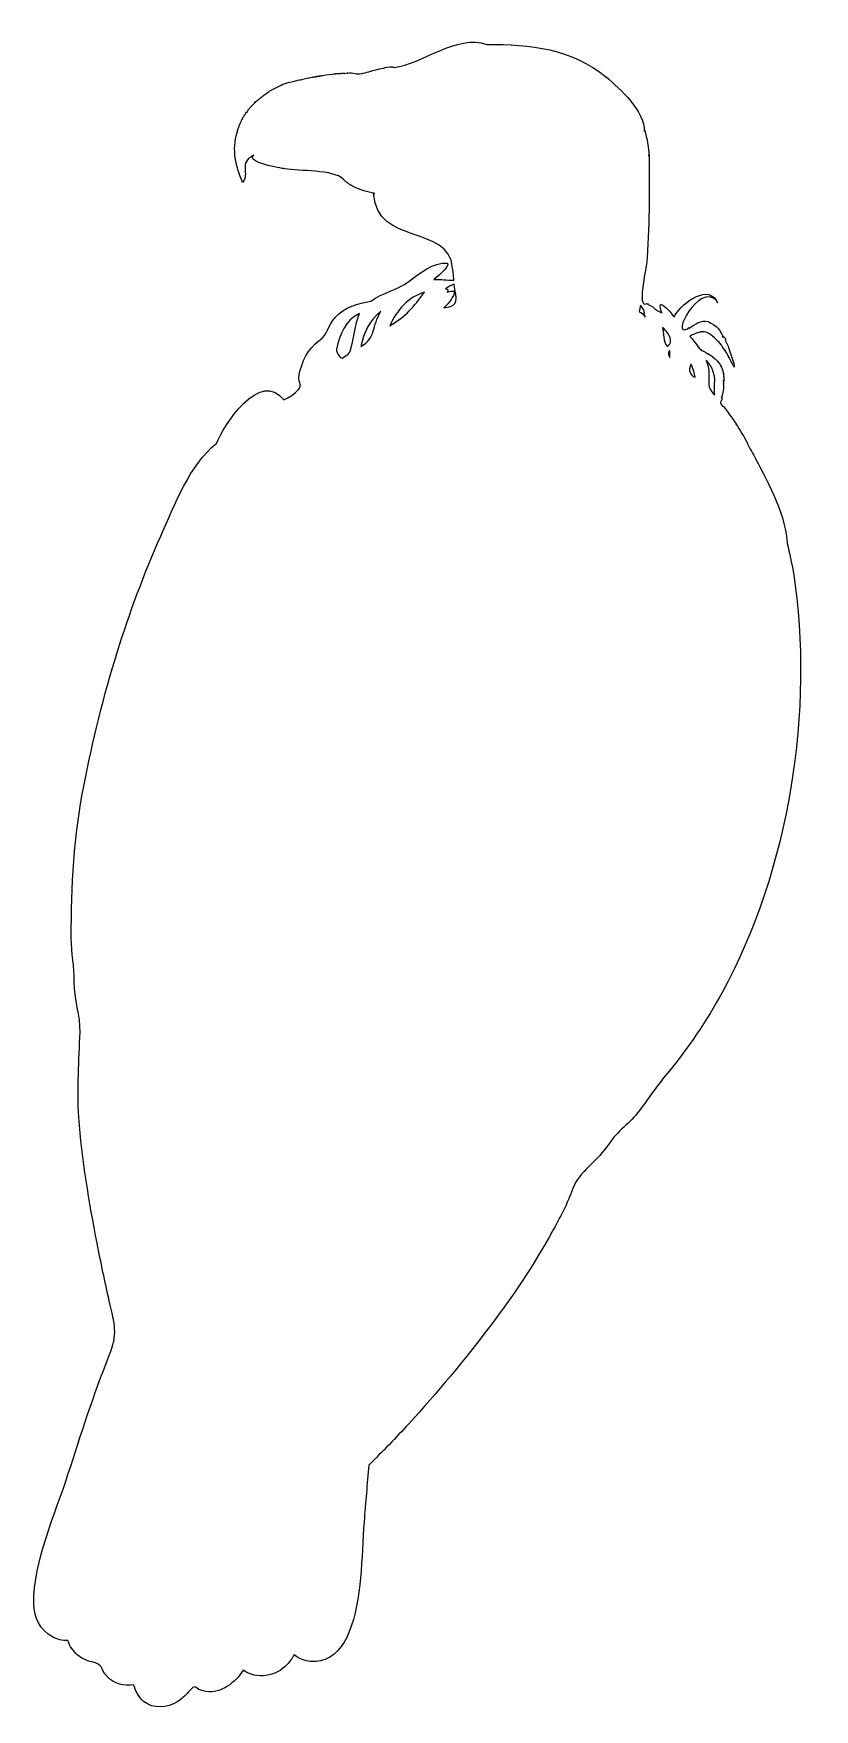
# Model space of a CAD drawing. Header units: centimetres. Extents: x -4.9 to 5, y -10.6 to 10.6.
import ezdxf

# ---------------------------------------------------------------- set-up
doc = ezdxf.new("R2010")
doc.units = ezdxf.units.CM
doc.header["$MEASUREMENT"] = 0
doc.layers.add('Camada 1', color=7, linetype='Continuous')

msp = doc.modelspace()

# ---------------------------------------------------------------- linework, layer by layer
at = {"layer": 'Camada 1'}
for points, knots in [([(-4.85127, -9.22551), (-4.85029, -9.39233), (-4.76663, -9.56352), (-4.61606, -9.6444), (-4.61606, -9.6444), (-4.55497, -9.6771), (-4.48975, -9.69261), (-4.42035, -9.69097), (-4.42035, -9.69097), (-4.39376, -9.76352), (-4.35621, -9.82284), (-4.2965, -9.87271), (-4.2965, -9.87271), (-4.24401, -9.91592), (-4.18416, -9.9447), (-4.11754, -9.95912), (-4.11754, -9.95912), (-3.96101, -9.99291), (-4.02515, -10.03561), (-3.92029, -10.14806), (-3.92029, -10.14806), (-3.83816, -10.23675), (-3.70545, -10.27276), (-3.5884, -10.24781), (-3.5884, -10.24781), (-3.56305, -10.32594), (-3.52509, -10.40407), (-3.4618, -10.45895), (-3.4618, -10.45895), (-3.34268, -10.56142), (-3.1615, -10.53983), (-3.03516, -10.46334), (-3.03516, -10.46334), (-2.98142, -10.42955), (-2.93459, -10.38857), (-2.89443, -10.33978), (-2.89443, -10.33978), (-2.78886, -10.21513), (-2.83418, -10.30986), (-2.67364, -10.33317), (-2.67364, -10.33317), (-2.47748, -10.36137), (-2.30185, -10.22175), (-2.20252, -10.0661), (-2.20252, -10.0661), (-2.03062, -10.18577), (-1.78585, -10.14418), (-1.64663, -9.99405), (-1.64663, -9.99405), (-1.61268, -9.95582), (-1.58321, -9.91478), (-1.5577, -9.87102), (-1.5577, -9.87102), (-1.4642, -9.94031), (-1.34479, -9.97191), (-1.2297, -9.94807), (-1.2297, -9.94807), (-1.04783, -9.90926), (-0.92884, -9.75246), (-0.86373, -9.58959), (-0.86373, -9.58959), (-0.6917, -9.15909), (-0.7072, -8.64095), (-0.67257, -8.18555), (-0.67257, -8.18555), (-0.65442, -7.94676), (-0.63267, -7.7079), (-0.61259, -7.46967), (-0.61259, -7.46967), (-0.43971, -7.30012), (-0.27115, -7.12613), (-0.107, -6.94831), (-0.107, -6.94831), (0.254, -6.55599), (0.59475, -6.14318), (0.91763, -5.71935), (0.91763, -5.71935), (1.20825, -5.33814), (1.47627, -4.93811), (1.70789, -4.51756), (1.70789, -4.51756), (1.80457, -4.34249), (1.90209, -4.15961), (1.96858, -3.97011), (1.96858, -3.97011), (2.04063, -3.76458), (2.29635, -3.61112), (2.4239, -3.40943), (2.4239, -3.40943), (2.52767, -3.24541), (2.69372, -3.14733), (2.81162, -2.9861), (2.81162, -2.9861), (2.93198, -2.82208), (3.0349, -2.66916), (3.16497, -2.51461), (3.16497, -2.51461), (3.4172, -2.21425), (3.66794, -1.83905), (3.85646, -1.49467), (3.85646, -1.49467), (4.70683, 0.06089), (5.02626, 2.08467), (4.75962, 3.81811), (4.75962, 3.81811), (4.75933, 3.81729), (4.75906, 3.81673), (4.75906, 3.81591), (4.75906, 3.81591), (4.73747, 3.94085), (4.7099, 4.06385), (4.68013, 4.18715), (4.68013, 4.18715), (4.68013, 4.49161), (4.44187, 4.96426), (4.28172, 5.25652), (4.28172, 5.25652), (4.28283, 5.25541), (4.28423, 5.25459), (4.28548, 5.25348), (4.28548, 5.25348), (4.2532, 5.32108), (4.20113, 5.38757), (4.17494, 5.4571), (4.17494, 5.4571), (4.17661, 5.45599), (4.1787, 5.45543), (4.18034, 5.45406), (4.18034, 5.45406), (4.1334, 5.53828), (4.08393, 5.61863), (4.03212, 5.70007), (4.03212, 5.70007), (4.03294, 5.69951), (4.03323, 5.69951), (4.03405, 5.69896), (4.03405, 5.69896), (4.01646, 5.72333), (3.99942, 5.74825), (3.98306, 5.7732), (3.98306, 5.7732), (3.98388, 5.7732), (3.98512, 5.77264), (3.9861, 5.77209), (3.9861, 5.77209), (3.953, 5.81892), (3.91919, 5.86461), (3.88442, 5.91004), (3.88442, 5.91004), (3.88524, 5.90975), (3.88648, 5.90922), (3.88746, 5.90922), (3.88746, 5.90922), (3.84521, 5.92943), (3.83039, 5.95605), (3.84298, 5.98873), (3.84298, 5.98873), (3.84229, 5.98791), (3.84158, 5.98735), (3.84118, 5.98706), (3.84118, 5.98706), (3.84118, 5.98706), (3.84118, 5.98706), (3.84118, 5.98706), (3.84118, 5.98706), (3.85462, 5.99815), (3.85835, 6.01476), (3.85269, 6.03638), (3.85269, 6.03638), (3.85213, 6.03582), (3.85131, 6.03527), (3.85116, 6.03471), (3.85116, 6.03471), (3.86349, 6.0962), (3.88413, 6.14247), (3.87193, 6.2109), (3.87193, 6.2109), (3.87278, 6.20759), (3.87402, 6.20537), (3.87471, 6.20204), (3.87471, 6.20204), (3.87691, 6.21866), (3.87553, 6.23472), (3.87249, 6.2508), (3.87249, 6.2508), (3.87402, 6.2472), (3.87678, 6.24387), (3.87789, 6.24027), (3.87789, 6.24027), (3.87789, 6.25689), (3.8776, 6.27435), (3.87747, 6.29126), (3.87747, 6.29126), (3.87747, 6.29126), (3.8776, 6.29126), (3.87789, 6.29126), (3.87789, 6.29126), (3.87609, 6.30788), (3.87403, 6.32449), (3.87191, 6.34113), (3.87191, 6.34113), (3.87289, 6.34002), (3.874, 6.33946), (3.87469, 6.33891), (3.87469, 6.33891), (3.87054, 6.35386), (3.86625, 6.36883), (3.86167, 6.38352), (3.86167, 6.38352), (3.86167, 6.38352), (3.86193, 6.38323), (3.86193, 6.38323), (3.86193, 6.38323), (3.85905, 6.39765), (3.84989, 6.41564), (3.84227, 6.4281), (3.84227, 6.4281), (3.84227, 6.4281), (3.84269, 6.4281), (3.84296, 6.42754), (3.84296, 6.42754), (3.82701, 6.46826), (3.778, 6.52006), (3.7417, 6.5425), (3.7417, 6.5425), (3.74239, 6.5425), (3.7435, 6.5425), (3.74405, 6.5425), (3.74405, 6.5425), (3.73796, 6.54888), (3.73103, 6.55385), (3.72423, 6.5583), (3.72423, 6.5583), (3.72423, 6.5583), (3.72496, 6.55832), (3.72496, 6.55832), (3.72496, 6.55832), (3.70975, 6.56636), (3.69519, 6.57605), (3.68146, 6.58687), (3.68146, 6.58687), (3.68228, 6.58687), (3.68299, 6.58687), (3.68381, 6.58687), (3.68381, 6.58687), (3.66801, 6.59325), (3.65277, 6.601), (3.63783, 6.60902), (3.63783, 6.60902), (3.63783, 6.60902), (3.63852, 6.60902), (3.63936, 6.60931), (3.63936, 6.60931), (3.63216, 6.61428), (3.6251, 6.61595), (3.61788, 6.61873), (3.61788, 6.61873), (3.6187, 6.61873), (3.61941, 6.61873), (3.62023, 6.61873), (3.62023, 6.61873), (3.61235, 6.6237), (3.60417, 6.62593), (3.59629, 6.62815), (3.59629, 6.62815), (3.59685, 6.62815), (3.5974, 6.62815), (3.59782, 6.62841), (3.59782, 6.62841), (3.57829, 6.64005), (3.46804, 6.78772), (3.4478, 6.80878), (3.4478, 6.80878), (3.44904, 6.80934), (3.45029, 6.8096), (3.4518, 6.81071), (3.4518, 6.81071), (3.4518, 6.81015), (3.45167, 6.81015), (3.45167, 6.8096), (3.45167, 6.8096), (3.45736, 6.81291), (3.46305, 6.8182), (3.46844, 6.82151), (3.46844, 6.82151), (3.46828, 6.82069), (3.46788, 6.8204), (3.46733, 6.81931), (3.46733, 6.81931), (3.47715, 6.82262), (3.51845, 6.83952), (3.52149, 6.84201), (3.52149, 6.84201), (3.52149, 6.84145), (3.52149, 6.84145), (3.52149, 6.84145), (3.52149, 6.84145), (3.5384, 6.84865), (3.55541, 6.85502), (3.57316, 6.85973), (3.57316, 6.85973), (3.57189, 6.85917), (3.57038, 6.85862), (3.5694, 6.85753), (3.5694, 6.85753), (3.58313, 6.86195), (3.59517, 6.86417), (3.60665, 6.86584), (3.60665, 6.86584), (3.60472, 6.86528), (3.60289, 6.86502), (3.60112, 6.86391), (3.60112, 6.86391), (3.68989, 6.86862), (3.74587, 6.79991), (3.80472, 6.74617), (3.80472, 6.74617), (3.80472, 6.74673), (3.80443, 6.74728), (3.80443, 6.74728), (3.80443, 6.74728), (3.81927, 6.73731), (3.8266, 6.7168), (3.83991, 6.70463), (3.83991, 6.70463), (3.83991, 6.70574), (3.83991, 6.7063), (3.83991, 6.70683), (3.83991, 6.70683), (3.84282, 6.70241), (3.84573, 6.6977), (3.84877, 6.69299), (3.84877, 6.69299), (3.84877, 6.69299), (3.84933, 6.69243), (3.84933, 6.69243), (3.84933, 6.69243), (3.85182, 6.68746), (3.85486, 6.68301), (3.85872, 6.67915), (3.85872, 6.67915), (3.85885, 6.67971), (3.85885, 6.68026), (3.85914, 6.68053), (3.85914, 6.68053), (3.86523, 6.67193), (3.87052, 6.66362), (3.87467, 6.65365), (3.87467, 6.65365), (3.87523, 6.65476), (3.87523, 6.65587), (3.87562, 6.6564), (3.87562, 6.6564), (3.88049, 6.64643), (3.88657, 6.63674), (3.89377, 6.62841), (3.89377, 6.62841), (3.89433, 6.62897), (3.89433, 6.62952), (3.89446, 6.63037), (3.89446, 6.63037), (3.89626, 6.6254), (3.89681, 6.6204), (3.90015, 6.61542), (3.90015, 6.61542), (3.9011, 6.61653), (3.90139, 6.61817), (3.90237, 6.61928), (3.90237, 6.61928), (3.90666, 6.60957), (3.91123, 6.59989), (3.91594, 6.59047), (3.91594, 6.59047), (3.91663, 6.59103), (3.91718, 6.59214), (3.91787, 6.59322), (3.91787, 6.59322), (3.92314, 6.58269), (3.92784, 6.57216), (3.93213, 6.56163), (3.93213, 6.56163), (3.93242, 6.56219), (3.93258, 6.56274), (3.93282, 6.5633), (3.93282, 6.5633), (3.93422, 6.55833), (3.93517, 6.55362), (3.93851, 6.54891), (3.93851, 6.54891), (3.9388, 6.54947), (3.93893, 6.54947), (3.9392, 6.55002), (3.9392, 6.55002), (3.94044, 6.54505), (3.94155, 6.5406), (3.9446, 6.53618), (3.9446, 6.53618), (3.94529, 6.53674), (3.94584, 6.53729), (3.9464, 6.53785), (3.9464, 6.53785), (3.95111, 6.52899), (3.95579, 6.52012), (3.9605, 6.5107), (3.9605, 6.5107), (3.9605, 6.5107), (3.96079, 6.5107), (3.96106, 6.51126), (3.96106, 6.51126), (3.96244, 6.50681), (3.96394, 6.5024), (3.96688, 6.49769), (3.96688, 6.49769), (3.96688, 6.49769), (3.96688, 6.49825), (3.96717, 6.49825), (3.96717, 6.49825), (3.96841, 6.4941), (3.97005, 6.48965), (3.97326, 6.48523), (3.97326, 6.48523), (3.97352, 6.48549), (3.97382, 6.48605), (3.97434, 6.48634), (3.97434, 6.48634), (3.97574, 6.48219), (3.97712, 6.47803), (3.9799, 6.4725), (3.9799, 6.4725), (3.98019, 6.47276), (3.98019, 6.47306), (3.98019, 6.47332), (3.98019, 6.47332), (3.98172, 6.46946), (3.98337, 6.46528), (3.98601, 6.45975), (3.98601, 6.45975), (3.9863, 6.46031), (3.98683, 6.46086), (3.98683, 6.46086), (3.98683, 6.46086), (3.98807, 6.457), (3.99043, 6.45089), (3.99236, 6.44702), (3.99236, 6.44702), (4.00374, 6.43927), (4.00207, 6.42567), (4.01136, 6.41514), (4.01136, 6.41514), (4.01107, 6.41985), (4.01067, 6.42429), (4.01012, 6.429), (4.01012, 6.429), (4.01068, 6.42871), (4.01094, 6.42815), (4.01136, 6.42762), (4.01136, 6.42762), (4.00914, 6.43953), (4.00721, 6.45088), (4.00514, 6.46307), (4.00514, 6.46307), (4.00485, 6.46251), (4.00485, 6.46251), (4.00485, 6.46251), (4.00485, 6.46251), (4.00485, 6.46251), (4.00485, 6.46251), (4.00485, 6.46251), (4.00485, 6.46251), (3.9889, 6.53342), (3.95746, 6.59769), (3.93849, 6.66669), (3.93849, 6.66669), (3.9382, 6.66613), (3.93767, 6.66502), (3.93751, 6.66476), (3.93751, 6.66476), (3.93751, 6.68304), (3.90581, 6.73458), (3.90012, 6.74953), (3.90012, 6.74953), (3.90068, 6.74786), (3.90054, 6.74731), (3.89956, 6.74731), (3.89956, 6.74731), (3.9062, 6.77168), (3.89469, 6.79329), (3.86506, 6.81295), (3.86506, 6.81295), (3.86673, 6.80713), (3.86781, 6.80049), (3.86794, 6.79385), (3.86794, 6.79385), (3.84468, 6.87944), (3.77999, 6.95453), (3.69355, 6.9803), (3.69355, 6.9803), (3.6999, 6.97974), (3.70575, 6.97974), (3.71239, 6.97863), (3.71239, 6.97863), (3.62569, 7.02877), (3.54242, 6.98056), (3.47331, 6.92958), (3.47331, 6.92958), (3.47537, 6.93236), (3.47744, 6.93511), (3.48024, 6.93707), (3.48024, 6.93707), (3.46196, 6.92601), (3.44698, 6.91519), (3.43452, 6.9041), (3.43452, 6.9041), (3.43672, 6.90907), (3.43923, 6.91407), (3.44185, 6.91849), (3.44185, 6.91849), (3.42936, 6.91129), (3.42023, 6.90243), (3.41163, 6.89412), (3.41163, 6.89412), (3.41192, 6.8955), (3.41232, 6.89772), (3.41316, 6.89909), (3.41316, 6.89909), (3.20192, 6.79577), (3.56717, 7.47922), (3.78135, 7.2648), (3.78135, 7.2648), (3.65586, 7.47229), (3.30732, 7.19111), (3.24943, 7.04983), (3.24943, 7.04983), (3.20331, 7.11965), (3.14706, 7.18337), (3.08227, 7.21385), (3.08227, 7.21385), (3.06785, 7.19197), (3.077, 7.15151), (3.09526, 7.10635), (3.09526, 7.10635), (3.04843, 7.1227), (3.00882, 7.14789), (2.97601, 7.18226), (2.97601, 7.18226), (2.97657, 7.18226), (2.97667, 7.18226), (2.97725, 7.18226), (2.97725, 7.18226), (2.96018, 7.19776), (2.88319, 7.21967), (2.92309, 7.21716), (2.92309, 7.21716), (2.91423, 7.22105), (2.90409, 7.22325), (2.89774, 7.21745), (2.89774, 7.21745), (2.78111, 7.16371), (2.89316, 7.64491), (2.8998, 7.715), (2.8998, 7.715), (2.94399, 8.17739), (2.93248, 8.6439), (2.93248, 9.10795), (2.93248, 9.10795), (2.93206, 9.09991), (2.93095, 9.09245), (2.93013, 9.08496), (2.93013, 9.08496), (2.93013, 9.19384), (2.90838, 9.31213), (2.87528, 9.41685), (2.87528, 9.41685), (2.87528, 9.41076), (2.87528, 9.40547), (2.87499, 9.39968), (2.87499, 9.39968), (2.87499, 9.65344), (2.57344, 9.93546), (2.3885, 10.08783), (2.3885, 10.08783), (2.38866, 10.08727), (2.38895, 10.08645), (2.38906, 10.0859), (2.38906, 10.0859), (1.94977, 10.45214), (1.43211, 10.49894), (0.88011, 10.49894), (0.88011, 10.49894), (0.49945, 10.63718), (0.06522, 10.24573), (-0.29411, 10.20888), (-0.29411, 10.20888), (-0.32292, 10.23769), (-0.53319, 10.17369), (-0.58682, 10.16152), (-0.58682, 10.16152), (-0.58653, 10.16096), (-0.58653, 10.16096), (-0.58626, 10.16096), (-0.58626, 10.16096), (-0.61923, 10.15265), (-0.65233, 10.1435), (-0.68545, 10.13604), (-0.68545, 10.13604), (-0.67299, 10.12329), (-0.78739, 10.12966), (-0.78559, 10.12966), (-0.78559, 10.12966), (-0.78517, 10.13051), (-0.78461, 10.13162), (-0.78406, 10.1327), (-0.78406, 10.1327), (-0.81094, 10.1399), (-0.85359, 10.14019), (-0.88129, 10.13659), (-0.88129, 10.13659), (-0.88047, 10.13741), (-0.88005, 10.13826), (-0.87949, 10.13908), (-0.87949, 10.13908), (-0.89529, 10.13688), (-0.9069, 10.13493), (-0.91688, 10.13215), (-0.91688, 10.13215), (-0.91632, 10.13382), (-0.91508, 10.13493), (-0.91439, 10.13604), (-0.91439, 10.13604), (-0.92934, 10.1366), (-0.9417, 10.13437), (-0.95318, 10.13162), (-0.95318, 10.13162), (-0.95194, 10.13329), (-0.95069, 10.13437), (-0.94942, 10.13604), (-0.94942, 10.13604), (-0.96535, 10.13493), (-0.98046, 10.13162), (-0.99514, 10.12829), (-0.99514, 10.12829), (-0.9939, 10.12996), (-0.9921, 10.13107), (-0.99099, 10.13271), (-0.99099, 10.13271), (-1.00761, 10.13104), (-1.02409, 10.12829), (-1.04057, 10.12633), (-1.04057, 10.12633), (-1.03904, 10.12771), (-1.0371, 10.12826), (-1.0353, 10.12964), (-1.0353, 10.12964), (-1.08793, 10.1194), (-1.14182, 10.11551), (-1.19447, 10.1072), (-1.19447, 10.1072), (-1.19418, 10.1072), (-1.19349, 10.1072), (-1.19294, 10.1072), (-1.19294, 10.1072), (-1.20818, 10.10445), (-1.22395, 10.10334), (-1.23906, 10.10111), (-1.23906, 10.10111), (-1.23739, 10.09944), (-1.23546, 10.09833), (-1.23337, 10.09696), (-1.23337, 10.09696), (-1.24848, 10.09722), (-1.26385, 10.0967), (-1.28033, 10.09447), (-1.28033, 10.09447), (-1.2784, 10.09225), (-1.27591, 10.09116), (-1.27356, 10.08894), (-1.27356, 10.08894), (-1.28727, 10.09061), (-1.301, 10.09061), (-1.31552, 10.08783), (-1.31552, 10.08783), (-1.31467, 10.08727), (-1.31399, 10.08701), (-1.31317, 10.08645), (-1.31317, 10.08645), (-1.32301, 10.08589), (-1.33479, 10.08478), (-1.35085, 10.08203), (-1.35085, 10.08203), (-1.35, 10.08121), (-1.34932, 10.08065), (-1.34876, 10.0801), (-1.34876, 10.0801), (-1.3708, 10.07788), (-1.39252, 10.07401), (-1.41414, 10.06901), (-1.41414, 10.06901), (-1.41414, 10.06901), (-1.41414, 10.06845), (-1.41385, 10.06845), (-1.41385, 10.06845), (-1.43491, 10.06181), (-1.45624, 10.0571), (-1.47799, 10.05321), (-1.47799, 10.05321), (-1.4777, 10.05265), (-1.4777, 10.05265), (-1.47743, 10.0521), (-1.47743, 10.0521), (-1.48767, 10.05266), (-1.49836, 10.05184), (-1.50955, 10.04683), (-1.50955, 10.04683), (-1.50929, 10.04627), (-1.50899, 10.04627), (-1.50857, 10.04572), (-1.50857, 10.04572), (-1.52865, 10.03908), (-1.54916, 10.03408), (-1.57009, 10.03077), (-1.57009, 10.03077), (-1.56996, 10.03021), (-1.56953, 10.02995), (-1.56898, 10.0291), (-1.56898, 10.0291), (-1.61414, 10.02995), (-1.70778, 9.99558), (-1.74546, 9.97036), (-1.74546, 9.97036), (-1.74546, 9.9701), (-1.74546, 9.9701), (-1.74517, 9.9701), (-1.74517, 9.9701), (-1.78965, 9.9493), (-1.83881, 9.93076), (-1.87871, 9.90001), (-1.87871, 9.90001), (-1.87871, 9.90001), (-1.879, 9.9003), (-1.879, 9.9003), (-1.879, 9.9003), (-1.89506, 9.88755), (-1.91197, 9.87564), (-1.92927, 9.86455), (-1.92927, 9.86455), (-1.92953, 9.86455), (-1.92983, 9.86511), (-1.92983, 9.86566), (-1.92983, 9.86566), (-1.94674, 9.85293), (-1.96378, 9.83962), (-1.98052, 9.82661), (-1.98052, 9.82661), (-1.98052, 9.82661), (-1.98065, 9.82717), (-1.98065, 9.82717), (-1.98065, 9.82717), (-1.99713, 9.81415), (-2.01306, 9.80002), (-2.02817, 9.78534), (-2.02817, 9.78534), (-2.02843, 9.78563), (-2.02843, 9.7859), (-2.02843, 9.7859), (-2.02843, 9.7859), (-2.0384, 9.77981), (-2.04449, 9.77288), (-2.04949, 9.76487), (-2.04949, 9.76487), (-2.04991, 9.76543), (-2.05018, 9.76598), (-2.05047, 9.76707), (-2.05047, 9.76707), (-2.06293, 9.75543), (-2.07428, 9.74352), (-2.08481, 9.7305), (-2.08481, 9.7305), (-2.08507, 9.73106), (-2.08523, 9.73161), (-2.0855, 9.73161), (-2.0855, 9.73161), (-2.09492, 9.71888), (-2.10545, 9.70669), (-2.11693, 9.6956), (-2.11693, 9.6956), (-2.11722, 9.69616), (-2.11749, 9.69616), (-2.11749, 9.69671), (-2.11749, 9.69671), (-2.12704, 9.68674), (-2.13299, 9.67676), (-2.13702, 9.66679), (-2.13702, 9.66679), (-2.13813, 9.66846), (-2.13911, 9.66957), (-2.1398, 9.67121), (-2.1398, 9.67121), (-2.14311, 9.6593), (-2.1488, 9.64851), (-2.15671, 9.63965), (-2.15671, 9.63965), (-2.1574, 9.64076), (-2.15824, 9.64132), (-2.15891, 9.64269), (-2.15891, 9.64269), (-2.16679, 9.63242), (-2.17219, 9.62356), (-2.17637, 9.61499), (-2.17637, 9.61499), (-2.17666, 9.61581), (-2.17735, 9.61637), (-2.17775, 9.61692), (-2.17775, 9.61692), (-2.18593, 9.60446), (-2.19064, 9.59477), (-2.19479, 9.58536), (-2.19479, 9.58536), (-2.19548, 9.58647), (-2.19659, 9.58756), (-2.19701, 9.5884), (-2.19701, 9.5884), (-2.20394, 9.57509), (-2.20823, 9.56485), (-2.21196, 9.55543), (-2.21196, 9.55543), (-2.21209, 9.55599), (-2.21265, 9.55599), (-2.21294, 9.55654), (-2.21294, 9.55654), (-2.21971, 9.54323), (-2.22445, 9.53299), (-2.22789, 9.52384), (-2.22789, 9.52384), (-2.22815, 9.52384), (-2.22858, 9.5244), (-2.22858, 9.5244), (-2.22858, 9.5244), (-2.23578, 9.51276), (-2.23953, 9.50059), (-2.2416, 9.48921), (-2.2416, 9.48921), (-2.24258, 9.49032), (-2.24382, 9.49196), (-2.2448, 9.49307), (-2.2448, 9.49307), (-2.24993, 9.47839), (-2.25242, 9.46592), (-2.25422, 9.45399), (-2.25422, 9.45399), (-2.25533, 9.45566), (-2.25631, 9.45677), (-2.25742, 9.45785), (-2.25742, 9.45785), (-2.26324, 9.44401), (-2.26599, 9.43152), (-2.26766, 9.41991), (-2.26766, 9.41991), (-2.26864, 9.42102), (-2.26904, 9.42184), (-2.27001, 9.42322), (-2.27001, 9.42322), (-2.27403, 9.40716), (-2.27625, 9.39412), (-2.2775, 9.38194), (-2.2775, 9.38194), (-2.27819, 9.38305), (-2.27903, 9.38361), (-2.27972, 9.38469), (-2.27972, 9.38469), (-2.34579, 9.16583), (-2.29483, 8.95612), (-2.20976, 8.75138), (-2.20976, 8.75138), (-2.11266, 8.86219), (-2.26919, 9.00459), (-2.06916, 9.09711), (-2.06916, 9.09711), (-2.17804, 9.00763), (-1.71732, 8.93309), (-1.6748, 8.92563), (-1.6748, 8.92563), (-1.49041, 8.89266), (-1.06681, 8.91925), (-0.93592, 8.79625), (-0.93592, 8.79625), (-0.93605, 8.79625), (-0.93661, 8.79596), (-0.9369, 8.79596), (-0.9369, 8.79596), (-0.92722, 8.7849), (-0.91875, 8.77741), (-0.91086, 8.77075), (-0.91086, 8.77075), (-0.91115, 8.77075), (-0.91115, 8.77075), (-0.91142, 8.77075), (-0.91142, 8.77075), (-0.90242, 8.76244), (-0.88247, 8.74694), (-0.87943, 8.74498), (-0.87943, 8.74498), (-0.8675, 8.73527), (-0.85546, 8.72892), (-0.84355, 8.72474), (-0.84355, 8.72474), (-0.84508, 8.72418), (-0.84633, 8.72363), (-0.84786, 8.72254), (-0.84786, 8.72254), (-0.83511, 8.71645), (-0.82222, 8.70979), (-0.8095, 8.7037), (-0.8095, 8.7037), (-0.72404, 8.65742), (-0.63024, 8.63057), (-0.53497, 8.61395), (-0.53497, 8.61395), (-0.54148, 8.61255), (-0.54786, 8.61173), (-0.55159, 8.61173), (-0.55159, 8.61173), (-0.50492, 7.94352), (0.39866, 8.2261), (0.44782, 7.67534), (0.44782, 7.67534), (0.44782, 7.67534), (0.44757, 7.67536), (0.44757, 7.67536), (0.44757, 7.67536), (0.45159, 7.63602), (0.45588, 7.59696), (0.4603, 7.55791), (0.4603, 7.55791), (0.46183, 7.5446), (0.46295, 7.53132), (0.46445, 7.51828), (0.46445, 7.51828), (0.37663, 7.51553), (0.29657, 7.53019), (0.20915, 7.52632), (0.20915, 7.52632), (0.30959, 7.60445), (0.40238, 7.68867), (0.38383, 7.73299), (0.38383, 7.73299), (0.20293, 7.74519), (0.03006, 7.60723), (-0.10279, 7.50278), (-0.10279, 7.50278), (-0.24768, 7.38864), (-0.43677, 7.36509), (-0.58677, 7.25013), (-0.58677, 7.25013), (-0.74539, 7.22962), (-0.92393, 7.17229), (-1.03489, 7.05066), (-1.03489, 7.05066), (-1.1525, 6.92183), (-1.10982, 6.83844), (-1.2464, 6.74843), (-1.2464, 6.74843), (-1.37427, 6.66421), (-1.46651, 6.46945), (-1.49228, 6.32343), (-1.49228, 6.32343), (-1.51625, 6.18714), (-1.42301, 6.19323), (-1.53924, 6.09626), (-1.53924, 6.09626), (-1.67, 5.99432), (-1.54366, 6.08851), (-1.68802, 6.00236), (-1.68802, 6.00236), (-1.98279, 6.40212), (-2.45444, 5.67684), (-2.53937, 5.45131), (-2.53937, 5.45131), (-2.87679, 5.19421), (-3.07737, 4.65288), (-3.24486, 4.27971), (-3.24486, 4.27971), (-3.45944, 3.80182), (-3.6384, 3.30924), (-3.79562, 2.80947), (-3.79562, 2.80947), (-3.96821, 2.26149), (-4.10315, 1.70076), (-4.21451, 1.13699), (-4.21451, 1.13699), (-4.3432, 0.48537), (-4.37699, -0.14404), (-4.37797, -0.80394), (-4.37797, -0.80394), (-4.37823, -0.9923), (-4.33336, -1.171), (-4.33863, -1.35745), (-4.33863, -1.35745), (-4.34458, -1.57274), (-4.25732, -1.79298), (-4.26563, -1.99385), (-4.26563, -1.99385), (-4.27865, -2.35382), (-4.30566, -2.70791), (-4.28058, -3.07028), (-4.28058, -3.07028), (-4.24362, -3.60442), (-4.15064, -4.13854), (-4.04968, -4.66379), (-4.04968, -4.66379), (-4.00285, -4.9076), (-3.9516, -5.15028), (-3.89688, -5.39187), (-3.89688, -5.39187), (-3.82624, -5.70437), (-3.78359, -5.80078), (-3.89992, -6.0928), (-3.89992, -6.0928), (-4.09399, -6.57871), (-4.25383, -7.08012), (-4.41438, -7.57772), (-4.41438, -7.57772), (-4.58073, -8.09354), (-4.85471, -8.67589), (-4.85127, -9.22551), (-4.85127, -9.22551), (-4.85127, -9.22551), (-4.85127, -9.22551), (-4.85127, -9.22551)], [0, 0, 0, 0, 0.00387597, 0.00387597, 0.00387597, 0.00387597, 0.00775194, 0.00775194, 0.00775194, 0.00775194, 0.01162791, 0.01162791, 0.01162791, 0.01162791, 0.01550388, 0.01550388, 0.01550388, 0.01550388, 0.01937984, 0.01937984, 0.01937984, 0.01937984, 0.02325581, 0.02325581, 0.02325581, 0.02325581, 0.02713178, 0.02713178, 0.02713178, 0.02713178, 0.03100775, 0.03100775, 0.03100775, 0.03100775, 0.03488372, 0.03488372, 0.03488372, 0.03488372, 0.03875969, 0.03875969, 0.03875969, 0.03875969, 0.04263566, 0.04263566, 0.04263566, 0.04263566, 0.04651163, 0.04651163, 0.04651163, 0.04651163, 0.0503876, 0.0503876, 0.0503876, 0.0503876, 0.05426357, 0.05426357, 0.05426357, 0.05426357, 0.05813953, 0.05813953, 0.05813953, 0.05813953, 0.0620155, 0.0620155, 0.0620155, 0.0620155, 0.06589147, 0.06589147, 0.06589147, 0.06589147, 0.06976744, 0.06976744, 0.06976744, 0.06976744, 0.07364341, 0.07364341, 0.07364341, 0.07364341, 0.07751938, 0.07751938, 0.07751938, 0.07751938, 0.08139535, 0.08139535, 0.08139535, 0.08139535, 0.08527132, 0.08527132, 0.08527132, 0.08527132, 0.08914729, 0.08914729, 0.08914729, 0.08914729, 0.09302326, 0.09302326, 0.09302326, 0.09302326, 0.09689922, 0.09689922, 0.09689922, 0.09689922, 0.10077519, 0.10077519, 0.10077519, 0.10077519, 0.10465116, 0.10465116, 0.10465116, 0.10465116, 0.10852713, 0.10852713, 0.10852713, 0.10852713, 0.1124031, 0.1124031, 0.1124031, 0.1124031, 0.11627907, 0.11627907, 0.11627907, 0.11627907, 0.12015504, 0.12015504, 0.12015504, 0.12015504, 0.12403101, 0.12403101, 0.12403101, 0.12403101, 0.12790698, 0.12790698, 0.12790698, 0.12790698, 0.13178295, 0.13178295, 0.13178295, 0.13178295, 0.13565891, 0.13565891, 0.13565891, 0.13565891, 0.13953488, 0.13953488, 0.13953488, 0.13953488, 0.14341085, 0.14341085, 0.14341085, 0.14341085, 0.14728682, 0.14728682, 0.14728682, 0.14728682, 0.15116279, 0.15116279, 0.15116279, 0.15116279, 0.15503876, 0.15503876, 0.15503876, 0.15503876, 0.15891473, 0.15891473, 0.15891473, 0.15891473, 0.1627907, 0.1627907, 0.1627907, 0.1627907, 0.16666667, 0.16666667, 0.16666667, 0.16666667, 0.17054264, 0.17054264, 0.17054264, 0.17054264, 0.1744186, 0.1744186, 0.1744186, 0.1744186, 0.17829457, 0.17829457, 0.17829457, 0.17829457, 0.18217054, 0.18217054, 0.18217054, 0.18217054, 0.18604651, 0.18604651, 0.18604651, 0.18604651, 0.18992248, 0.18992248, 0.18992248, 0.18992248, 0.19379845, 0.19379845, 0.19379845, 0.19379845, 0.19767442, 0.19767442, 0.19767442, 0.19767442, 0.20155039, 0.20155039, 0.20155039, 0.20155039, 0.20542636, 0.20542636, 0.20542636, 0.20542636, 0.20930233, 0.20930233, 0.20930233, 0.20930233, 0.21317829, 0.21317829, 0.21317829, 0.21317829, 0.21705426, 0.21705426, 0.21705426, 0.21705426, 0.22093023, 0.22093023, 0.22093023, 0.22093023, 0.2248062, 0.2248062, 0.2248062, 0.2248062, 0.22868217, 0.22868217, 0.22868217, 0.22868217, 0.23255814, 0.23255814, 0.23255814, 0.23255814, 0.23643411, 0.23643411, 0.23643411, 0.23643411, 0.24031008, 0.24031008, 0.24031008, 0.24031008, 0.24418605, 0.24418605, 0.24418605, 0.24418605, 0.24806202, 0.24806202, 0.24806202, 0.24806202, 0.25193798, 0.25193798, 0.25193798, 0.25193798, 0.25581395, 0.25581395, 0.25581395, 0.25581395, 0.25968992, 0.25968992, 0.25968992, 0.25968992, 0.26356589, 0.26356589, 0.26356589, 0.26356589, 0.26744186, 0.26744186, 0.26744186, 0.26744186, 0.27131783, 0.27131783, 0.27131783, 0.27131783, 0.2751938, 0.2751938, 0.2751938, 0.2751938, 0.27906977, 0.27906977, 0.27906977, 0.27906977, 0.28294574, 0.28294574, 0.28294574, 0.28294574, 0.28682171, 0.28682171, 0.28682171, 0.28682171, 0.29069767, 0.29069767, 0.29069767, 0.29069767, 0.29457364, 0.29457364, 0.29457364, 0.29457364, 0.29844961, 0.29844961, 0.29844961, 0.29844961, 0.30232558, 0.30232558, 0.30232558, 0.30232558, 0.30620155, 0.30620155, 0.30620155, 0.30620155, 0.31007752, 0.31007752, 0.31007752, 0.31007752, 0.31395349, 0.31395349, 0.31395349, 0.31395349, 0.31782946, 0.31782946, 0.31782946, 0.31782946, 0.32170543, 0.32170543, 0.32170543, 0.32170543, 0.3255814, 0.3255814, 0.3255814, 0.3255814, 0.32945736, 0.32945736, 0.32945736, 0.32945736, 0.33333333, 0.33333333, 0.33333333, 0.33333333, 0.3372093, 0.3372093, 0.3372093, 0.3372093, 0.34108527, 0.34108527, 0.34108527, 0.34108527, 0.34496124, 0.34496124, 0.34496124, 0.34496124, 0.34883721, 0.34883721, 0.34883721, 0.34883721, 0.35271318, 0.35271318, 0.35271318, 0.35271318, 0.35658915, 0.35658915, 0.35658915, 0.35658915, 0.36046512, 0.36046512, 0.36046512, 0.36046512, 0.36434109, 0.36434109, 0.36434109, 0.36434109, 0.36821705, 0.36821705, 0.36821705, 0.36821705, 0.37209302, 0.37209302, 0.37209302, 0.37209302, 0.37596899, 0.37596899, 0.37596899, 0.37596899, 0.37984496, 0.37984496, 0.37984496, 0.37984496, 0.38372093, 0.38372093, 0.38372093, 0.38372093, 0.3875969, 0.3875969, 0.3875969, 0.3875969, 0.39147287, 0.39147287, 0.39147287, 0.39147287, 0.39534884, 0.39534884, 0.39534884, 0.39534884, 0.39922481, 0.39922481, 0.39922481, 0.39922481, 0.40310078, 0.40310078, 0.40310078, 0.40310078, 0.40697674, 0.40697674, 0.40697674, 0.40697674, 0.41085271, 0.41085271, 0.41085271, 0.41085271, 0.41472868, 0.41472868, 0.41472868, 0.41472868, 0.41860465, 0.41860465, 0.41860465, 0.41860465, 0.42248062, 0.42248062, 0.42248062, 0.42248062, 0.42635659, 0.42635659, 0.42635659, 0.42635659, 0.43023256, 0.43023256, 0.43023256, 0.43023256, 0.43410853, 0.43410853, 0.43410853, 0.43410853, 0.4379845, 0.4379845, 0.4379845, 0.4379845, 0.44186047, 0.44186047, 0.44186047, 0.44186047, 0.44573643, 0.44573643, 0.44573643, 0.44573643, 0.4496124, 0.4496124, 0.4496124, 0.4496124, 0.45348837, 0.45348837, 0.45348837, 0.45348837, 0.45736434, 0.45736434, 0.45736434, 0.45736434, 0.46124031, 0.46124031, 0.46124031, 0.46124031, 0.46511628, 0.46511628, 0.46511628, 0.46511628, 0.46899225, 0.46899225, 0.46899225, 0.46899225, 0.47286822, 0.47286822, 0.47286822, 0.47286822, 0.47674419, 0.47674419, 0.47674419, 0.47674419, 0.48062016, 0.48062016, 0.48062016, 0.48062016, 0.48449612, 0.48449612, 0.48449612, 0.48449612, 0.48837209, 0.48837209, 0.48837209, 0.48837209, 0.49224806, 0.49224806, 0.49224806, 0.49224806, 0.49612403, 0.49612403, 0.49612403, 0.49612403, 0.5, 0.5, 0.5, 0.5, 0.50387597, 0.50387597, 0.50387597, 0.50387597, 0.50775194, 0.50775194, 0.50775194, 0.50775194, 0.51162791, 0.51162791, 0.51162791, 0.51162791, 0.51550388, 0.51550388, 0.51550388, 0.51550388, 0.51937984, 0.51937984, 0.51937984, 0.51937984, 0.52325581, 0.52325581, 0.52325581, 0.52325581, 0.52713178, 0.52713178, 0.52713178, 0.52713178, 0.53100775, 0.53100775, 0.53100775, 0.53100775, 0.53488372, 0.53488372, 0.53488372, 0.53488372, 0.53875969, 0.53875969, 0.53875969, 0.53875969, 0.54263566, 0.54263566, 0.54263566, 0.54263566, 0.54651163, 0.54651163, 0.54651163, 0.54651163, 0.5503876, 0.5503876, 0.5503876, 0.5503876, 0.55426357, 0.55426357, 0.55426357, 0.55426357, 0.55813953, 0.55813953, 0.55813953, 0.55813953, 0.5620155, 0.5620155, 0.5620155, 0.5620155, 0.56589147, 0.56589147, 0.56589147, 0.56589147, 0.56976744, 0.56976744, 0.56976744, 0.56976744, 0.57364341, 0.57364341, 0.57364341, 0.57364341, 0.57751938, 0.57751938, 0.57751938, 0.57751938, 0.58139535, 0.58139535, 0.58139535, 0.58139535, 0.58527132, 0.58527132, 0.58527132, 0.58527132, 0.58914729, 0.58914729, 0.58914729, 0.58914729, 0.59302326, 0.59302326, 0.59302326, 0.59302326, 0.59689922, 0.59689922, 0.59689922, 0.59689922, 0.60077519, 0.60077519, 0.60077519, 0.60077519, 0.60465116, 0.60465116, 0.60465116, 0.60465116, 0.60852713, 0.60852713, 0.60852713, 0.60852713, 0.6124031, 0.6124031, 0.6124031, 0.6124031, 0.61627907, 0.61627907, 0.61627907, 0.61627907, 0.62015504, 0.62015504, 0.62015504, 0.62015504, 0.62403101, 0.62403101, 0.62403101, 0.62403101, 0.62790698, 0.62790698, 0.62790698, 0.62790698, 0.63178295, 0.63178295, 0.63178295, 0.63178295, 0.63565891, 0.63565891, 0.63565891, 0.63565891, 0.63953488, 0.63953488, 0.63953488, 0.63953488, 0.64341085, 0.64341085, 0.64341085, 0.64341085, 0.64728682, 0.64728682, 0.64728682, 0.64728682, 0.65116279, 0.65116279, 0.65116279, 0.65116279, 0.65503876, 0.65503876, 0.65503876, 0.65503876, 0.65891473, 0.65891473, 0.65891473, 0.65891473, 0.6627907, 0.6627907, 0.6627907, 0.6627907, 0.66666667, 0.66666667, 0.66666667, 0.66666667, 0.67054264, 0.67054264, 0.67054264, 0.67054264, 0.6744186, 0.6744186, 0.6744186, 0.6744186, 0.67829457, 0.67829457, 0.67829457, 0.67829457, 0.68217054, 0.68217054, 0.68217054, 0.68217054, 0.68604651, 0.68604651, 0.68604651, 0.68604651, 0.68992248, 0.68992248, 0.68992248, 0.68992248, 0.69379845, 0.69379845, 0.69379845, 0.69379845, 0.69767442, 0.69767442, 0.69767442, 0.69767442, 0.70155039, 0.70155039, 0.70155039, 0.70155039, 0.70542636, 0.70542636, 0.70542636, 0.70542636, 0.70930233, 0.70930233, 0.70930233, 0.70930233, 0.71317829, 0.71317829, 0.71317829, 0.71317829, 0.71705426, 0.71705426, 0.71705426, 0.71705426, 0.72093023, 0.72093023, 0.72093023, 0.72093023, 0.7248062, 0.7248062, 0.7248062, 0.7248062, 0.72868217, 0.72868217, 0.72868217, 0.72868217, 0.73255814, 0.73255814, 0.73255814, 0.73255814, 0.73643411, 0.73643411, 0.73643411, 0.73643411, 0.74031008, 0.74031008, 0.74031008, 0.74031008, 0.74418605, 0.74418605, 0.74418605, 0.74418605, 0.74806202, 0.74806202, 0.74806202, 0.74806202, 0.75193798, 0.75193798, 0.75193798, 0.75193798, 0.75581395, 0.75581395, 0.75581395, 0.75581395, 0.75968992, 0.75968992, 0.75968992, 0.75968992, 0.76356589, 0.76356589, 0.76356589, 0.76356589, 0.76744186, 0.76744186, 0.76744186, 0.76744186, 0.77131783, 0.77131783, 0.77131783, 0.77131783, 0.7751938, 0.7751938, 0.7751938, 0.7751938, 0.77906977, 0.77906977, 0.77906977, 0.77906977, 0.78294574, 0.78294574, 0.78294574, 0.78294574, 0.78682171, 0.78682171, 0.78682171, 0.78682171, 0.79069767, 0.79069767, 0.79069767, 0.79069767, 0.79457364, 0.79457364, 0.79457364, 0.79457364, 0.79844961, 0.79844961, 0.79844961, 0.79844961, 0.80232558, 0.80232558, 0.80232558, 0.80232558, 0.80620155, 0.80620155, 0.80620155, 0.80620155, 0.81007752, 0.81007752, 0.81007752, 0.81007752, 0.81395349, 0.81395349, 0.81395349, 0.81395349, 0.81782946, 0.81782946, 0.81782946, 0.81782946, 0.82170543, 0.82170543, 0.82170543, 0.82170543, 0.8255814, 0.8255814, 0.8255814, 0.8255814, 0.82945736, 0.82945736, 0.82945736, 0.82945736, 0.83333333, 0.83333333, 0.83333333, 0.83333333, 0.8372093, 0.8372093, 0.8372093, 0.8372093, 0.84108527, 0.84108527, 0.84108527, 0.84108527, 0.84496124, 0.84496124, 0.84496124, 0.84496124, 0.84883721, 0.84883721, 0.84883721, 0.84883721, 0.85271318, 0.85271318, 0.85271318, 0.85271318, 0.85658915, 0.85658915, 0.85658915, 0.85658915, 0.86046512, 0.86046512, 0.86046512, 0.86046512, 0.86434109, 0.86434109, 0.86434109, 0.86434109, 0.86821705, 0.86821705, 0.86821705, 0.86821705, 0.87209302, 0.87209302, 0.87209302, 0.87209302, 0.87596899, 0.87596899, 0.87596899, 0.87596899, 0.87984496, 0.87984496, 0.87984496, 0.87984496, 0.88372093, 0.88372093, 0.88372093, 0.88372093, 0.8875969, 0.8875969, 0.8875969, 0.8875969, 0.89147287, 0.89147287, 0.89147287, 0.89147287, 0.89534884, 0.89534884, 0.89534884, 0.89534884, 0.89922481, 0.89922481, 0.89922481, 0.89922481, 0.90310078, 0.90310078, 0.90310078, 0.90310078, 0.90697674, 0.90697674, 0.90697674, 0.90697674, 0.91085271, 0.91085271, 0.91085271, 0.91085271, 0.91472868, 0.91472868, 0.91472868, 0.91472868, 0.91860465, 0.91860465, 0.91860465, 0.91860465, 0.92248062, 0.92248062, 0.92248062, 0.92248062, 0.92635659, 0.92635659, 0.92635659, 0.92635659, 0.93023256, 0.93023256, 0.93023256, 0.93023256, 0.93410853, 0.93410853, 0.93410853, 0.93410853, 0.9379845, 0.9379845, 0.9379845, 0.9379845, 0.94186047, 0.94186047, 0.94186047, 0.94186047, 0.94573643, 0.94573643, 0.94573643, 0.94573643, 0.9496124, 0.9496124, 0.9496124, 0.9496124, 0.95348837, 0.95348837, 0.95348837, 0.95348837, 0.95736434, 0.95736434, 0.95736434, 0.95736434, 0.96124031, 0.96124031, 0.96124031, 0.96124031, 0.96511628, 0.96511628, 0.96511628, 0.96511628, 0.96899225, 0.96899225, 0.96899225, 0.96899225, 0.97286822, 0.97286822, 0.97286822, 0.97286822, 0.97674419, 0.97674419, 0.97674419, 0.97674419, 0.98062016, 0.98062016, 0.98062016, 0.98062016, 0.98449612, 0.98449612, 0.98449612, 0.98449612, 0.98837209, 0.98837209, 0.98837209, 0.98837209, 0.99224806, 0.99224806, 0.99224806, 0.99224806, 1, 1, 1, 1]), ([(0.33629, 7.16562), (0.40484, 7.23349), (0.46623, 7.30857), (0.46956, 7.37644), (0.46956, 7.37644), (0.44281, 7.38393), (0.41151, 7.37755), (0.37923, 7.36453), (0.37923, 7.36453), (0.39765, 7.39057), (0.3892, 7.40774), (0.35735, 7.40663), (0.35735, 7.40663), (0.38963, 7.43322), (0.42813, 7.45317), (0.46914, 7.46648), (0.46914, 7.46648), (0.48839, 7.26701), (0.5492, 7.19888), (0.33629, 7.16562), (0.33629, 7.16562), (0.33629, 7.16562), (0.33629, 7.16562), (0.33629, 7.16562)], [0, 0, 0, 0, 0.14285714, 0.14285714, 0.14285714, 0.14285714, 0.28571429, 0.28571429, 0.28571429, 0.28571429, 0.42857143, 0.42857143, 0.42857143, 0.42857143, 0.57142857, 0.57142857, 0.57142857, 0.57142857, 0.71428571, 0.71428571, 0.71428571, 0.71428571, 1, 1, 1, 1]), ([(-0.34798, 6.94011), (-0.25503, 7.13902), (-0.11499, 7.30524), (0.09417, 7.36564), (0.09417, 7.36564), (-0.05017, 7.17559), (-0.13189, 7.06505), (-0.34798, 6.94011), (-0.34798, 6.94011), (-0.34798, 6.94011), (-0.34798, 6.94011), (-0.34798, 6.94011)], [0, 0, 0, 0, 0.25, 0.25, 0.25, 0.25, 0.5, 0.5, 0.5, 0.5, 1, 1, 1, 1]), ([(3.79873, 7.22991), (3.79624, 7.24597), (3.7896, 7.25706), (3.78158, 7.26481), (3.78158, 7.26481), (3.78791, 7.25484), (3.79373, 7.24319), (3.79873, 7.22991)], [0, 0, 0, 0, 0.33333333, 0.33333333, 0.33333333, 0.33333333, 1, 1, 1, 1]), ([(-1.02312, 6.64479), (-0.9774, 6.83399), (-0.91385, 7.00661), (-0.72933, 7.09635), (-0.72933, 7.09635), (-0.78323, 7.00576), (-0.81783, 6.61401), (-0.8731, 6.58078), (-0.8731, 6.58078), (-0.87268, 6.58078), (-0.87241, 6.58078), (-0.87212, 6.58107), (-0.87212, 6.58107), (-0.89802, 6.56501), (-0.92393, 6.54948), (-0.9494, 6.53286), (-0.9494, 6.53286), (-0.97367, 6.52927), (-1.01801, 6.58634), (-1.02312, 6.64479), (-1.02312, 6.64479), (-1.02312, 6.64479), (-1.02312, 6.64479), (-1.02312, 6.64479)], [0, 0, 0, 0, 0.14285714, 0.14285714, 0.14285714, 0.14285714, 0.28571429, 0.28571429, 0.28571429, 0.28571429, 0.42857143, 0.42857143, 0.42857143, 0.42857143, 0.57142857, 0.57142857, 0.57142857, 0.57142857, 0.71428571, 0.71428571, 0.71428571, 0.71428571, 1, 1, 1, 1]), ([(-0.71215, 6.67693), (-0.6767, 6.8537), (-0.60396, 7.00856), (-0.46156, 7.12352), (-0.46156, 7.12352), (-0.57129, 6.93734), (-0.52266, 6.78496), (-0.71215, 6.67693), (-0.71215, 6.67693), (-0.71215, 6.67693), (-0.71215, 6.67693), (-0.71215, 6.67693)], [0, 0, 0, 0, 0.25, 0.25, 0.25, 0.25, 0.5, 0.5, 0.5, 0.5, 1, 1, 1, 1]), ([(2.80638, 7.11881), (2.81247, 7.14651), (2.818, 7.17366), (2.82329, 7.20054), (2.82329, 7.20054), (2.84393, 7.17892), (2.86041, 7.15456), (2.87287, 7.12794), (2.87287, 7.12794), (2.87287, 7.12794), (2.87274, 7.12794), (2.87245, 7.12794), (2.87245, 7.12794), (2.87039, 7.11963), (2.8715, 7.11244), (2.87412, 7.10524), (2.87412, 7.10524), (2.87346, 7.1058), (2.87288, 7.1058), (2.87245, 7.1058), (2.87245, 7.1058), (2.8715, 7.09638), (2.87287, 7.08807), (2.87674, 7.08032), (2.87674, 7.08032), (2.87632, 7.08032), (2.87579, 7.08032), (2.8755, 7.08058), (2.8755, 7.08058), (2.87883, 7.07034), (2.88132, 7.05981), (2.8827, 7.04872), (2.8827, 7.04872), (2.86483, 7.08418), (2.84046, 7.11021), (2.80638, 7.11881), (2.80638, 7.11881), (2.80638, 7.11881), (2.80638, 7.11881), (2.80638, 7.11881)], [0, 0, 0, 0, 0.09090909, 0.09090909, 0.09090909, 0.09090909, 0.18181818, 0.18181818, 0.18181818, 0.18181818, 0.27272727, 0.27272727, 0.27272727, 0.27272727, 0.36363636, 0.36363636, 0.36363636, 0.36363636, 0.45454545, 0.45454545, 0.45454545, 0.45454545, 0.54545455, 0.54545455, 0.54545455, 0.54545455, 0.63636364, 0.63636364, 0.63636364, 0.63636364, 0.72727273, 0.72727273, 0.72727273, 0.72727273, 0.81818182, 0.81818182, 0.81818182, 0.81818182, 1, 1, 1, 1]), ([(3.10459, 6.90852), (3.1043, 6.91297), (3.10237, 6.91627), (3.10155, 6.9199), (3.10155, 6.9199), (3.15391, 6.8764), (3.24035, 6.77168), (3.19103, 6.70297), (3.19103, 6.70297), (3.19103, 6.70353), (3.19077, 6.70408), (3.19047, 6.70464), (3.19047, 6.70464), (3.18409, 6.69549), (3.17674, 6.68691), (3.16846, 6.67916), (3.16846, 6.67916), (3.13631, 6.71239), (3.1197, 6.7498), (3.11859, 6.79163), (3.11859, 6.79163), (3.11928, 6.79163), (3.12012, 6.79107), (3.12052, 6.79052), (3.12052, 6.79052), (3.12134, 6.80161), (3.11912, 6.81103), (3.11607, 6.81989), (3.11607, 6.81989), (3.11636, 6.81989), (3.11705, 6.81989), (3.1176, 6.81933), (3.1176, 6.81933), (3.11776, 6.83039), (3.11607, 6.83954), (3.11318, 6.8487), (3.11318, 6.8487), (3.11344, 6.84841), (3.114, 6.84814), (3.11442, 6.84814), (3.11442, 6.84814), (3.11498, 6.86031), (3.11318, 6.87029), (3.10945, 6.88055), (3.10945, 6.88055), (3.11001, 6.88026), (3.11069, 6.88026), (3.11098, 6.8797), (3.11098, 6.8797), (3.11016, 6.89052), (3.10765, 6.90021), (3.10365, 6.90907), (3.10365, 6.90907), (3.10391, 6.90852), (3.10407, 6.90852), (3.10459, 6.90852), (3.10459, 6.90852), (3.10459, 6.90852), (3.10459, 6.90852), (3.10459, 6.90852)], [0, 0, 0, 0, 0.0625, 0.0625, 0.0625, 0.0625, 0.125, 0.125, 0.125, 0.125, 0.1875, 0.1875, 0.1875, 0.1875, 0.25, 0.25, 0.25, 0.25, 0.3125, 0.3125, 0.3125, 0.3125, 0.375, 0.375, 0.375, 0.375, 0.4375, 0.4375, 0.4375, 0.4375, 0.5, 0.5, 0.5, 0.5, 0.5625, 0.5625, 0.5625, 0.5625, 0.625, 0.625, 0.625, 0.625, 0.6875, 0.6875, 0.6875, 0.6875, 0.75, 0.75, 0.75, 0.75, 0.8125, 0.8125, 0.8125, 0.8125, 0.875, 0.875, 0.875, 0.875, 1, 1, 1, 1]), ([(3.18495, 6.61819), (3.19006, 6.62097), (3.19381, 6.62428), (3.19657, 6.62816), (3.19657, 6.62816), (3.19657, 6.60017), (3.19657, 6.57082), (3.19713, 6.54005), (3.19713, 6.54005), (3.17968, 6.56001), (3.17566, 6.58634), (3.18495, 6.61819), (3.18495, 6.61819), (3.18495, 6.61819), (3.18495, 6.61819), (3.18495, 6.61819)], [0, 0, 0, 0, 0.2, 0.2, 0.2, 0.2, 0.4, 0.4, 0.4, 0.4, 0.6, 0.6, 0.6, 0.6, 1, 1, 1, 1]), ([(3.46049, 6.45336), (3.46618, 6.44921), (3.4706, 6.44421), (3.47377, 6.43756), (3.47377, 6.43756), (3.47282, 6.43756), (3.47157, 6.43756), (3.47059, 6.43756), (3.47059, 6.43756), (3.4735, 6.43036), (3.47863, 6.42618), (3.48321, 6.4215), (3.48321, 6.4215), (3.48239, 6.4215), (3.48112, 6.4215), (3.48046, 6.4215), (3.48046, 6.4215), (3.49626, 6.37107), (3.50758, 6.35445), (3.5148, 6.28963), (3.5148, 6.28963), (3.44839, 6.31596), (3.43027, 6.37052), (3.46049, 6.45336), (3.46049, 6.45336), (3.46049, 6.45336), (3.46049, 6.45336), (3.46049, 6.45336)], [0, 0, 0, 0, 0.125, 0.125, 0.125, 0.125, 0.25, 0.25, 0.25, 0.25, 0.375, 0.375, 0.375, 0.375, 0.5, 0.5, 0.5, 0.5, 0.625, 0.625, 0.625, 0.625, 0.75, 0.75, 0.75, 0.75, 1, 1, 1, 1]), ([(3.68792, 6.37274), (3.68459, 6.41539), (3.67281, 6.45807), (3.65688, 6.50045), (3.65688, 6.50045), (3.66088, 6.49825), (3.66421, 6.49548), (3.66656, 6.49132), (3.66656, 6.49132), (3.66587, 6.49132), (3.66545, 6.49132), (3.66476, 6.49132), (3.66476, 6.49132), (3.67307, 6.48301), (3.6814, 6.4747), (3.68945, 6.4664), (3.68945, 6.4664), (3.68876, 6.4664), (3.68765, 6.4664), (3.68707, 6.4664), (3.68707, 6.4664), (3.69527, 6.45865), (3.70218, 6.44978), (3.70771, 6.44036), (3.70771, 6.44036), (3.70715, 6.44036), (3.70647, 6.44062), (3.70618, 6.44062), (3.70618, 6.44062), (3.70827, 6.43591), (3.712, 6.43149), (3.71547, 6.42734), (3.71547, 6.42734), (3.71452, 6.42734), (3.71327, 6.42763), (3.71259, 6.42763), (3.71259, 6.42763), (3.71923, 6.42043), (3.7245, 6.41183), (3.72852, 6.40271), (3.72852, 6.40271), (3.72992, 6.39662), (3.73297, 6.39107), (3.73614, 6.38609), (3.73614, 6.38609), (3.73572, 6.38635), (3.73545, 6.38665), (3.73461, 6.38665), (3.73461, 6.38665), (3.73974, 6.37668), (3.74458, 6.36614), (3.74945, 6.35591), (3.74945, 6.35591), (3.74765, 6.35647), (3.74612, 6.35729), (3.74418, 6.35811), (3.74418, 6.35811), (3.74876, 6.34896), (3.75193, 6.33898), (3.75429, 6.3293), (3.75429, 6.3293), (3.75429, 6.3293), (3.75401, 6.3293), (3.75401, 6.3293), (3.75401, 6.3293), (3.75401, 6.32515), (3.75941, 6.3135), (3.76036, 6.31073), (3.76036, 6.31073), (3.75912, 6.31184), (3.75816, 6.3124), (3.75732, 6.31348), (3.75732, 6.31348), (3.7597, 6.30268), (3.76206, 6.29189), (3.76412, 6.2808), (3.76412, 6.2808), (3.76288, 6.28191), (3.76163, 6.28358), (3.76036, 6.28466), (3.76036, 6.28466), (3.76301, 6.27275), (3.76438, 6.26029), (3.76438, 6.24809), (3.76438, 6.24809), (3.76409, 6.24865), (3.76396, 6.2492), (3.7634, 6.24976), (3.7634, 6.24976), (3.76245, 6.18909), (3.76409, 6.13535), (3.76036, 6.07469), (3.76036, 6.07469), (3.76134, 6.07607), (3.76189, 6.07744), (3.76314, 6.07884), (3.76314, 6.07884), (3.76174, 6.07331), (3.76118, 6.06804), (3.76118, 6.06249), (3.76118, 6.06249), (3.6544, 6.19322), (3.70136, 6.18989), (3.68792, 6.37274), (3.68792, 6.37274), (3.68792, 6.37274), (3.68792, 6.37274), (3.68792, 6.37274)], [0, 0, 0, 0, 0.03571429, 0.03571429, 0.03571429, 0.03571429, 0.07142857, 0.07142857, 0.07142857, 0.07142857, 0.10714286, 0.10714286, 0.10714286, 0.10714286, 0.14285714, 0.14285714, 0.14285714, 0.14285714, 0.17857143, 0.17857143, 0.17857143, 0.17857143, 0.21428571, 0.21428571, 0.21428571, 0.21428571, 0.25, 0.25, 0.25, 0.25, 0.28571429, 0.28571429, 0.28571429, 0.28571429, 0.32142857, 0.32142857, 0.32142857, 0.32142857, 0.35714286, 0.35714286, 0.35714286, 0.35714286, 0.39285714, 0.39285714, 0.39285714, 0.39285714, 0.42857143, 0.42857143, 0.42857143, 0.42857143, 0.46428571, 0.46428571, 0.46428571, 0.46428571, 0.5, 0.5, 0.5, 0.5, 0.53571429, 0.53571429, 0.53571429, 0.53571429, 0.57142857, 0.57142857, 0.57142857, 0.57142857, 0.60714286, 0.60714286, 0.60714286, 0.60714286, 0.64285714, 0.64285714, 0.64285714, 0.64285714, 0.67857143, 0.67857143, 0.67857143, 0.67857143, 0.71428571, 0.71428571, 0.71428571, 0.71428571, 0.75, 0.75, 0.75, 0.75, 0.78571429, 0.78571429, 0.78571429, 0.78571429, 0.82142857, 0.82142857, 0.82142857, 0.82142857, 0.85714286, 0.85714286, 0.85714286, 0.85714286, 0.89285714, 0.89285714, 0.89285714, 0.89285714, 0.92857143, 0.92857143, 0.92857143, 0.92857143, 1, 1, 1, 1])]:
    msp.add_open_spline(points, degree=3, knots=knots, dxfattribs=at)

doc.saveas('drawing.dxf')
